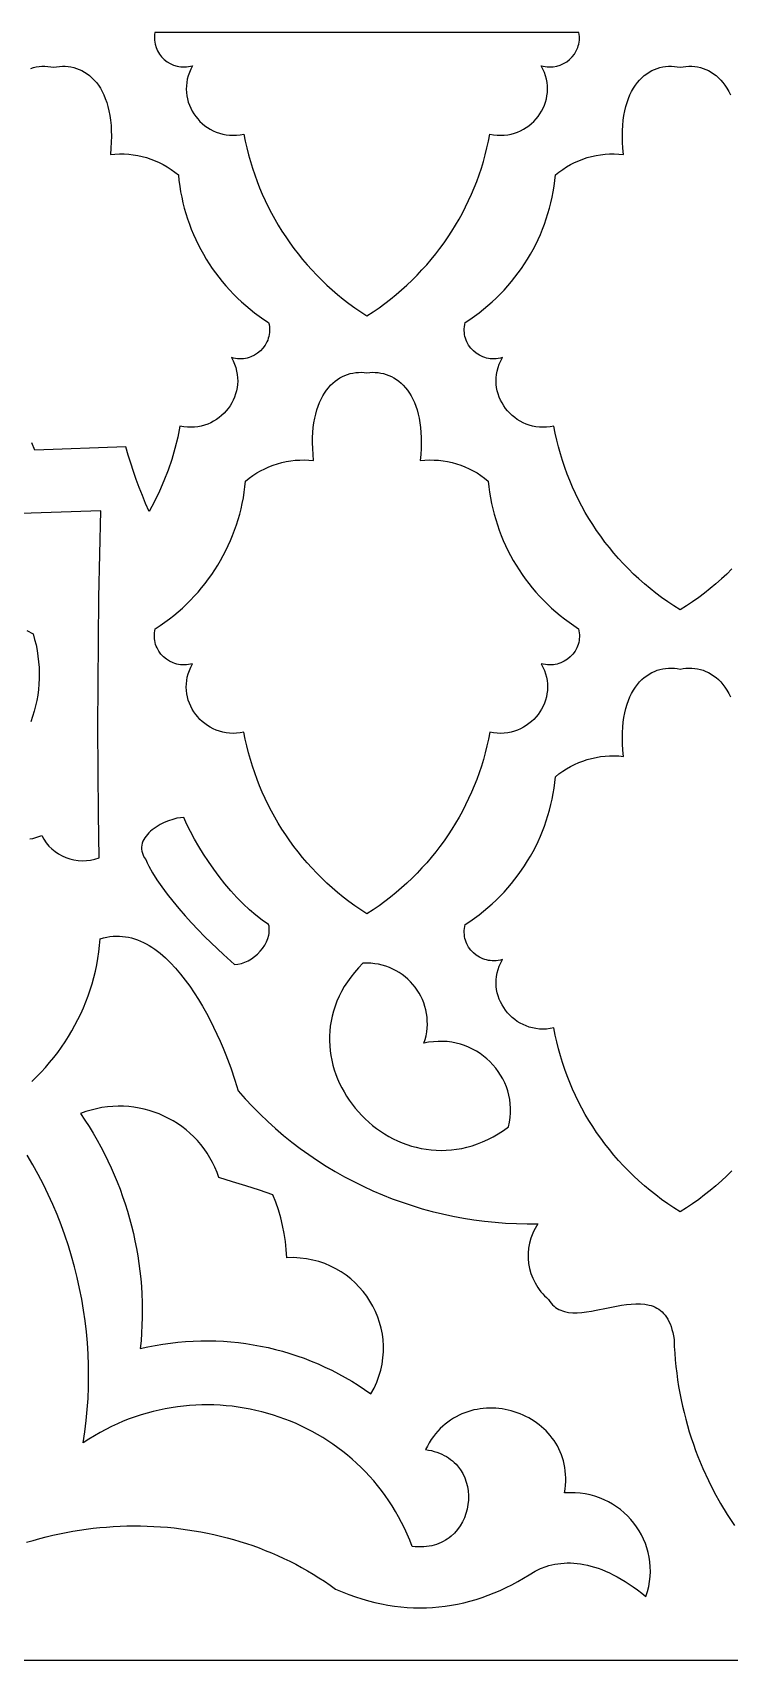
# Model space of a CAD drawing. Extents: x 50 to 3710, y -977 to -877.
# Drawn here: x 1891.9 to 1934.7, y -977.1 to -877.1 of the extents above; entities that cross this region are included whole.
import ezdxf

# ---------------------------------------------------------------- set-up
doc = ezdxf.new("R2010")
doc.units = 0
doc.layers.add('LAYER_1', color=18, linetype='CONTINUOUS')

msp = doc.modelspace()

# ---------------------------------------------------------------- linework, layer by layer
at = {"layer": 'LAYER_1'}
for points in [[(1912.454, -894.488), (1912.83, -894.241), (1913.198, -893.985), (1913.558, -893.722), (1913.91, -893.451), (1914.252, -893.172), (1914.587, -892.885), (1914.912, -892.591), (1915.229, -892.29), (1915.537, -891.982), (1915.836, -891.667), (1916.126, -891.345), (1916.407, -891.017), (1916.679, -890.682), (1916.941, -890.341), (1917.194, -889.994), (1917.438, -889.641), (1917.673, -889.283), (1917.898, -888.918), (1918.113, -888.548), (1918.318, -888.173), (1918.514, -887.793), (1918.7, -887.408), (1918.876, -887.019), (1919.042, -886.624), (1919.198, -886.225), (1919.344, -885.822), (1919.48, -885.415), (1919.605, -885.004), (1919.72, -884.589), (1919.824, -884.17), (1919.918, -883.748), (1920.002, -883.322), (1920.229, -883.364), (1920.454, -883.389), (1920.674, -883.396), (1920.89, -883.387), (1921.102, -883.362), (1921.308, -883.322), (1921.508, -883.268), (1921.702, -883.2), (1921.889, -883.119), (1922.069, -883.025), (1922.241, -882.92), (1922.404, -882.803), (1922.559, -882.675), (1922.704, -882.538), (1922.84, -882.392), (1922.965, -882.237), (1923.079, -882.074), (1923.182, -881.904), (1923.274, -881.727), (1923.353, -881.544), (1923.419, -881.356), (1923.471, -881.163), (1923.51, -880.966), (1923.535, -880.766), (1923.545, -880.563), (1923.539, -880.358), (1923.518, -880.151), (1923.48, -879.944), (1923.426, -879.736), (1923.354, -879.529), (1923.264, -879.323), (1923.156, -879.119), (1923.279, -879.152), (1923.402, -879.176), (1923.523, -879.191), (1923.643, -879.199), (1923.762, -879.198), (1923.879, -879.19), (1924.107, -879.151), (1924.326, -879.085), (1924.532, -878.992), (1924.724, -878.876), (1924.9, -878.738), (1925.057, -878.58), (1925.194, -878.404), (1925.309, -878.213), (1925.399, -878.007), (1925.434, -877.899), (1925.462, -877.789), (1925.483, -877.676), (1925.496, -877.561), (1925.502, -877.444), (1925.5, -877.325), (1925.489, -877.205), (1925.47, -877.083), (1899.438, -877.083), (1899.419, -877.205), (1899.408, -877.325), (1899.406, -877.444), (1899.411, -877.561), (1899.425, -877.676), (1899.446, -877.789), (1899.509, -878.007), (1899.599, -878.213), (1899.713, -878.404), (1899.85, -878.58), (1900.008, -878.738), (1900.184, -878.876), (1900.376, -878.992), (1900.582, -879.085), (1900.8, -879.151), (1900.913, -879.174), (1901.028, -879.19), (1901.146, -879.198), (1901.264, -879.199), (1901.385, -879.191), (1901.506, -879.176), (1901.628, -879.152), (1901.751, -879.119), (1901.643, -879.323), (1901.554, -879.529), (1901.482, -879.736), (1901.427, -879.944), (1901.39, -880.151), (1901.368, -880.358), (1901.363, -880.563), (1901.373, -880.766), (1901.397, -880.966), (1901.436, -881.163), (1901.489, -881.356), (1901.555, -881.544), (1901.634, -881.727), (1901.725, -881.904), (1901.828, -882.074), (1901.943, -882.237), (1902.068, -882.392), (1902.203, -882.538), (1902.349, -882.675), (1902.504, -882.803), (1902.667, -882.92), (1902.839, -883.025), (1903.019, -883.119), (1903.206, -883.2), (1903.4, -883.268), (1903.6, -883.322), (1903.806, -883.362), (1904.017, -883.387), (1904.233, -883.396), (1904.454, -883.389), (1904.678, -883.364), (1904.906, -883.322), (1904.989, -883.748), (1905.083, -884.17), (1905.188, -884.589), (1905.303, -885.004), (1905.428, -885.415), (1905.564, -885.822), (1905.709, -886.225), (1905.865, -886.624), (1906.031, -887.019), (1906.207, -887.408), (1906.393, -887.793), (1906.589, -888.173), (1906.795, -888.548), (1907.01, -888.918), (1907.235, -889.283), (1907.469, -889.641), (1907.713, -889.994), (1907.967, -890.341), (1908.229, -890.682), (1908.501, -891.017), (1908.782, -891.345), (1909.072, -891.667), (1909.371, -891.982), (1909.679, -892.29), (1909.996, -892.591), (1910.321, -892.885), (1910.655, -893.172), (1910.998, -893.451), (1911.349, -893.722), (1911.709, -893.985), (1912.077, -894.241)], [(1912.454, -931.222), (1912.077, -930.975), (1911.709, -930.72), (1911.349, -930.456), (1910.998, -930.185), (1910.655, -929.906), (1910.321, -929.62), (1909.995, -929.326), (1909.679, -929.025), (1909.371, -928.717), (1909.072, -928.402), (1908.782, -928.08), (1908.501, -927.751), (1908.229, -927.417), (1907.966, -927.076), (1907.713, -926.729), (1907.469, -926.376), (1907.235, -926.017), (1907.01, -925.653), (1906.795, -925.283), (1906.589, -924.908), (1906.393, -924.528), (1906.207, -924.143), (1906.031, -923.753), (1905.865, -923.359), (1905.709, -922.96), (1905.563, -922.557), (1905.428, -922.149), (1905.302, -921.738), (1905.188, -921.323), (1905.083, -920.904), (1904.989, -920.482), (1904.906, -920.057), (1904.678, -920.099), (1904.454, -920.123), (1904.233, -920.131), (1904.017, -920.121), (1903.806, -920.097), (1903.6, -920.057), (1903.399, -920.002), (1903.206, -919.934), (1903.019, -919.853), (1902.839, -919.759), (1902.667, -919.654), (1902.503, -919.537), (1902.349, -919.41), (1902.203, -919.273), (1902.068, -919.126), (1901.942, -918.971), (1901.828, -918.808), (1901.725, -918.638), (1901.634, -918.461), (1901.555, -918.279), (1901.489, -918.09), (1901.436, -917.898), (1901.397, -917.701), (1901.372, -917.5), (1901.363, -917.297), (1901.368, -917.092), (1901.39, -916.886), (1901.427, -916.678), (1901.482, -916.471), (1901.554, -916.264), (1901.643, -916.058), (1901.751, -915.854), (1901.625, -915.887), (1901.499, -915.911), (1901.374, -915.927), (1901.25, -915.933), (1901.128, -915.932), (1901.008, -915.922), (1900.89, -915.904), (1900.774, -915.879), (1900.661, -915.847), (1900.551, -915.807), (1900.341, -915.708), (1900.146, -915.584), (1899.969, -915.438), (1899.812, -915.27), (1899.677, -915.085), (1899.567, -914.883), (1899.522, -914.776), (1899.484, -914.666), (1899.453, -914.554), (1899.429, -914.438), (1899.414, -914.32), (1899.406, -914.2), (1899.407, -914.078), (1899.417, -913.955), (1899.435, -913.83), (1899.463, -913.704), (1899.757, -913.51), (1900.044, -913.309), (1900.324, -913.101), (1900.597, -912.886), (1900.863, -912.663), (1901.122, -912.433), (1901.374, -912.197), (1901.619, -911.954), (1901.856, -911.705), (1902.085, -911.45), (1902.307, -911.189), (1902.521, -910.922), (1902.727, -910.649), (1902.925, -910.371), (1903.116, -910.088), (1903.297, -909.799), (1903.471, -909.506), (1903.636, -909.207), (1903.793, -908.905), (1903.941, -908.597), (1904.08, -908.286), (1904.211, -907.971), (1904.332, -907.651), (1904.444, -907.328), (1904.548, -907.002), (1904.642, -906.672), (1904.726, -906.339), (1904.801, -906.003), (1904.867, -905.664), (1904.922, -905.323), (1904.968, -904.979), (1905.004, -904.633), (1905.224, -904.456), (1905.453, -904.291), (1905.688, -904.139), (1905.931, -904), (1906.18, -903.873), (1906.434, -903.76), (1906.694, -903.659), (1906.959, -903.572), (1907.227, -903.498), (1907.5, -903.438), (1907.775, -903.392), (1908.054, -903.36), (1908.334, -903.341), (1908.615, -903.338), (1908.898, -903.348), (1909.181, -903.373), (1909.147, -902.999), (1909.126, -902.639), (1909.118, -902.294), (1909.122, -901.963), (1909.137, -901.646), (1909.164, -901.343), (1909.202, -901.053), (1909.251, -900.778), (1909.309, -900.516), (1909.378, -900.268), (1909.455, -900.033), (1909.541, -899.811), (1909.636, -899.603), (1909.738, -899.407), (1909.849, -899.225), (1909.966, -899.055), (1910.089, -898.898), (1910.22, -898.753), (1910.355, -898.621), (1910.497, -898.501), (1910.643, -898.394), (1910.793, -898.298), (1910.948, -898.215), (1911.106, -898.143), (1911.268, -898.083), (1911.432, -898.034), (1911.599, -897.997), (1911.768, -897.971), (1911.938, -897.957), (1912.11, -897.953), (1912.282, -897.961), (1912.454, -897.979), (1912.626, -897.961), (1912.798, -897.953), (1912.969, -897.957), (1913.139, -897.971), (1913.308, -897.997), (1913.475, -898.034), (1913.639, -898.083), (1913.801, -898.143), (1913.959, -898.215), (1914.114, -898.298), (1914.265, -898.394), (1914.411, -898.501), (1914.552, -898.621), (1914.688, -898.753), (1914.818, -898.898), (1914.942, -899.055), (1915.059, -899.225), (1915.169, -899.407), (1915.272, -899.603), (1915.366, -899.811), (1915.452, -900.033), (1915.53, -900.268), (1915.598, -900.516), (1915.657, -900.778), (1915.705, -901.053), (1915.743, -901.343), (1915.77, -901.646), (1915.786, -901.963), (1915.79, -902.294), (1915.781, -902.639), (1915.76, -902.999), (1915.726, -903.373), (1916.009, -903.348), (1916.292, -903.338), (1916.574, -903.341), (1916.854, -903.36), (1917.132, -903.392), (1917.408, -903.438), (1917.68, -903.498), (1917.949, -903.572), (1918.213, -903.659), (1918.473, -903.76), (1918.728, -903.873), (1918.977, -904), (1919.219, -904.139), (1919.455, -904.291), (1919.683, -904.456), (1919.903, -904.633), (1919.939, -904.979), (1919.985, -905.323), (1920.041, -905.664), (1920.106, -906.003), (1920.181, -906.339), (1920.266, -906.672), (1920.36, -907.002), (1920.463, -907.328), (1920.575, -907.651), (1920.697, -907.971), (1920.827, -908.286), (1920.967, -908.597), (1921.115, -908.905), (1921.271, -909.207), (1921.436, -909.506), (1921.61, -909.799), (1921.792, -910.088), (1921.982, -910.371), (1922.18, -910.649), (1922.386, -910.922), (1922.601, -911.189), (1922.822, -911.45), (1923.052, -911.705), (1923.289, -911.954), (1923.533, -912.197), (1923.785, -912.433), (1924.044, -912.663), (1924.31, -912.886), (1924.584, -913.101), (1924.864, -913.309), (1925.151, -913.51), (1925.444, -913.704), (1925.472, -913.83), (1925.491, -913.955), (1925.5, -914.078), (1925.501, -914.2), (1925.494, -914.32), (1925.478, -914.438), (1925.455, -914.554), (1925.424, -914.666), (1925.386, -914.776), (1925.34, -914.883), (1925.23, -915.085), (1925.095, -915.27), (1924.938, -915.438), (1924.761, -915.584), (1924.566, -915.708), (1924.356, -915.807), (1924.246, -915.847), (1924.133, -915.879), (1924.018, -915.904), (1923.9, -915.922), (1923.779, -915.932), (1923.657, -915.933), (1923.534, -915.927), (1923.409, -915.911), (1923.283, -915.887), (1923.156, -915.854), (1923.264, -916.058), (1923.354, -916.264), (1923.426, -916.471), (1923.48, -916.678), (1923.518, -916.886), (1923.539, -917.092), (1923.545, -917.297), (1923.535, -917.5), (1923.51, -917.701), (1923.471, -917.898), (1923.419, -918.09), (1923.353, -918.279), (1923.274, -918.461), (1923.182, -918.638), (1923.079, -918.808), (1922.965, -918.971), (1922.84, -919.126), (1922.704, -919.273), (1922.559, -919.41), (1922.404, -919.537), (1922.241, -919.654), (1922.069, -919.759), (1921.889, -919.853), (1921.702, -919.934), (1921.508, -920.002), (1921.308, -920.057), (1921.102, -920.097), (1920.89, -920.121), (1920.674, -920.131), (1920.454, -920.123), (1920.229, -920.099), (1920.002, -920.057), (1919.918, -920.482), (1919.824, -920.904), (1919.72, -921.323), (1919.605, -921.738), (1919.48, -922.149), (1919.344, -922.557), (1919.198, -922.96), (1919.042, -923.359), (1918.876, -923.753), (1918.7, -924.143), (1918.514, -924.528), (1918.318, -924.908), (1918.113, -925.283), (1917.898, -925.653), (1917.673, -926.017), (1917.438, -926.376), (1917.194, -926.729), (1916.941, -927.076), (1916.678, -927.417), (1916.407, -927.751), (1916.126, -928.08), (1915.836, -928.402), (1915.537, -928.717), (1915.229, -929.025), (1914.912, -929.326), (1914.587, -929.62), (1914.252, -929.906), (1913.91, -930.185), (1913.558, -930.456), (1913.198, -930.72), (1912.83, -930.975)], [(1906.42, -931.876), (1906.028, -931.607), (1905.636, -931.303), (1905.245, -930.966), (1904.859, -930.601), (1904.478, -930.211), (1904.104, -929.8), (1903.74, -929.371), (1903.388, -928.927), (1903.049, -928.473), (1902.725, -928.012), (1902.419, -927.548), (1902.131, -927.083), (1901.865, -926.623), (1901.622, -926.169), (1901.404, -925.727), (1901.212, -925.299), (1901.007, -925.312), (1900.778, -925.351), (1900.531, -925.415), (1900.274, -925.502), (1900.013, -925.611), (1899.755, -925.74), (1899.507, -925.889), (1899.276, -926.056), (1899.169, -926.146), (1899.069, -926.24), (1898.977, -926.338), (1898.893, -926.44), (1898.818, -926.545), (1898.754, -926.653), (1898.702, -926.765), (1898.661, -926.88), (1898.633, -926.998), (1898.619, -927.118), (1898.619, -927.241), (1898.635, -927.367), (1898.667, -927.494), (1898.717, -927.624), (1898.784, -927.756), (1898.871, -927.89), (1898.959, -928.086), (1899.058, -928.286), (1899.288, -928.699), (1899.555, -929.126), (1899.855, -929.561), (1900.184, -930.004), (1900.536, -930.449), (1900.907, -930.894), (1901.292, -931.336), (1901.687, -931.77), (1902.087, -932.195), (1902.487, -932.606), (1902.883, -933), (1903.643, -933.724), (1904.33, -934.341), (1904.537, -934.319), (1904.746, -934.27), (1904.955, -934.196), (1905.16, -934.099), (1905.36, -933.981), (1905.551, -933.844), (1905.731, -933.69), (1905.897, -933.521), (1906.047, -933.34), (1906.178, -933.147), (1906.287, -932.946), (1906.372, -932.738), (1906.431, -932.525), (1906.449, -932.417), (1906.46, -932.309), (1906.463, -932.2), (1906.457, -932.092), (1906.443, -931.984)], [(1921.155, -944.298), (1921.215, -944.009), (1921.255, -943.723), (1921.275, -943.44), (1921.276, -943.161), (1921.258, -942.886), (1921.223, -942.615), (1921.17, -942.35), (1921.1, -942.09), (1921.014, -941.838), (1920.913, -941.592), (1920.796, -941.354), (1920.665, -941.124), (1920.521, -940.903), (1920.363, -940.692), (1920.193, -940.49), (1920.01, -940.299), (1919.817, -940.12), (1919.612, -939.952), (1919.398, -939.796), (1919.173, -939.654), (1918.94, -939.525), (1918.699, -939.41), (1918.449, -939.311), (1918.193, -939.226), (1917.929, -939.157), (1917.66, -939.105), (1917.385, -939.07), (1917.106, -939.052), (1916.822, -939.053), (1916.535, -939.073), (1916.245, -939.112), (1915.952, -939.172), (1916.027, -938.938), (1916.085, -938.705), (1916.127, -938.472), (1916.154, -938.241), (1916.166, -938.01), (1916.163, -937.782), (1916.146, -937.557), (1916.114, -937.334), (1916.07, -937.115), (1916.012, -936.901), (1915.941, -936.69), (1915.859, -936.485), (1915.764, -936.286), (1915.657, -936.093), (1915.54, -935.906), (1915.411, -935.727), (1915.272, -935.555), (1915.123, -935.391), (1914.965, -935.237), (1914.797, -935.091), (1914.621, -934.955), (1914.436, -934.83), (1914.242, -934.715), (1914.042, -934.611), (1913.834, -934.52), (1913.619, -934.44), (1913.397, -934.373), (1913.17, -934.32), (1912.936, -934.281), (1912.698, -934.256), (1912.454, -934.245), (1912.206, -934.25), (1911.938, -934.53), (1911.69, -934.814), (1911.463, -935.102), (1911.255, -935.394), (1911.066, -935.689), (1910.896, -935.986), (1910.744, -936.286), (1910.611, -936.588), (1910.495, -936.891), (1910.397, -937.196), (1910.316, -937.501), (1910.251, -937.806), (1910.203, -938.112), (1910.172, -938.417), (1910.155, -938.721), (1910.154, -939.025), (1910.168, -939.326), (1910.197, -939.625), (1910.24, -939.922), (1910.297, -940.216), (1910.367, -940.507), (1910.45, -940.795), (1910.547, -941.078), (1910.655, -941.357), (1910.776, -941.631), (1910.909, -941.899), (1911.053, -942.162), (1911.208, -942.42), (1911.374, -942.67), (1911.55, -942.914), (1911.736, -943.151), (1911.932, -943.38), (1912.137, -943.601), (1912.351, -943.813), (1912.574, -944.017), (1912.804, -944.212), (1913.043, -944.397), (1913.289, -944.571), (1913.542, -944.736), (1913.802, -944.89), (1914.069, -945.032), (1914.341, -945.163), (1914.619, -945.282), (1914.903, -945.388), (1915.192, -945.482), (1915.485, -945.562), (1915.783, -945.629), (1916.084, -945.682), (1916.389, -945.721), (1916.698, -945.744), (1917.009, -945.753), (1917.323, -945.745), (1917.638, -945.722), (1917.956, -945.683), (1918.275, -945.626), (1918.596, -945.553), (1918.917, -945.462), (1919.238, -945.353), (1919.56, -945.225), (1919.881, -945.079), (1920.201, -944.913), (1920.521, -944.728), (1920.839, -944.523)], [(1898.541, -957.923), (1899.002, -957.819), (1899.464, -957.728), (1899.927, -957.649), (1900.391, -957.584), (1900.855, -957.531), (1901.32, -957.491), (1901.785, -957.463), (1902.249, -957.448), (1902.714, -957.445), (1903.177, -957.455), (1903.64, -957.477), (1904.102, -957.511), (1904.562, -957.558), (1905.02, -957.617), (1905.477, -957.688), (1905.931, -957.771), (1906.383, -957.867), (1906.832, -957.974), (1907.278, -958.093), (1907.721, -958.225), (1908.161, -958.368), (1908.596, -958.523), (1909.028, -958.689), (1909.456, -958.868), (1909.879, -959.058), (1910.297, -959.26), (1910.711, -959.473), (1911.119, -959.698), (1911.521, -959.934), (1911.918, -960.182), (1912.309, -960.441), (1912.693, -960.711), (1912.89, -960.351), (1913.057, -959.986), (1913.195, -959.617), (1913.305, -959.247), (1913.387, -958.875), (1913.441, -958.502), (1913.469, -958.131), (1913.472, -957.762), (1913.449, -957.396), (1913.401, -957.035), (1913.33, -956.678), (1913.236, -956.328), (1913.12, -955.986), (1912.981, -955.652), (1912.822, -955.327), (1912.642, -955.014), (1912.442, -954.712), (1912.223, -954.423), (1911.986, -954.148), (1911.731, -953.889), (1911.459, -953.645), (1911.171, -953.419), (1910.867, -953.211), (1910.547, -953.023), (1910.214, -952.855), (1909.867, -952.708), (1909.506, -952.585), (1909.133, -952.485), (1908.749, -952.41), (1908.353, -952.361), (1907.948, -952.339), (1907.532, -952.345), (1907.503, -951.847), (1907.451, -951.352), (1907.377, -950.86), (1907.281, -950.371), (1907.163, -949.888), (1907.022, -949.41), (1906.86, -948.938), (1906.677, -948.473), (1905.853, -948.2), (1905.028, -947.934), (1904.2, -947.675), (1903.37, -947.424), (1903.255, -947.102), (1903.124, -946.79), (1902.979, -946.489), (1902.819, -946.198), (1902.646, -945.918), (1902.459, -945.65), (1902.259, -945.392), (1902.048, -945.147), (1901.825, -944.914), (1901.591, -944.692), (1901.347, -944.484), (1901.093, -944.288), (1900.83, -944.105), (1900.558, -943.936), (1900.279, -943.781), (1899.992, -943.639), (1899.698, -943.511), (1899.398, -943.398), (1899.093, -943.3), (1898.782, -943.217), (1898.468, -943.149), (1898.149, -943.096), (1897.827, -943.06), (1897.502, -943.039), (1897.175, -943.035), (1896.847, -943.048), (1896.518, -943.077), (1896.188, -943.124), (1895.859, -943.188), (1895.531, -943.269), (1895.204, -943.369), (1894.879, -943.487), (1895.146, -943.887), (1895.405, -944.292), (1895.653, -944.701), (1895.893, -945.116), (1896.122, -945.534), (1896.342, -945.957), (1896.553, -946.384), (1896.753, -946.815), (1896.944, -947.25), (1897.125, -947.689), (1897.296, -948.131), (1897.457, -948.576), (1897.609, -949.024), (1897.75, -949.476), (1897.881, -949.93), (1898.003, -950.387), (1898.114, -950.846), (1898.215, -951.308), (1898.306, -951.771), (1898.386, -952.237), (1898.457, -952.705), (1898.517, -953.174), (1898.567, -953.645), (1898.606, -954.117), (1898.635, -954.591), (1898.653, -955.065), (1898.661, -955.54), (1898.658, -956.016), (1898.645, -956.492), (1898.621, -956.969), (1898.587, -957.446)]]:
    msp.add_lwpolyline(points, close=True, dxfattribs=at)
for points in [[(1891.811, -879.283), (1891.981, -879.232), (1892.154, -879.193), (1892.329, -879.167), (1892.506, -879.152), (1892.684, -879.15), (1892.863, -879.159), (1893.042, -879.18), (1893.22, -879.212), (1893.399, -879.18), (1893.577, -879.159), (1893.756, -879.15), (1893.934, -879.152), (1894.111, -879.167), (1894.286, -879.193), (1894.459, -879.232), (1894.629, -879.283), (1894.797, -879.347), (1894.961, -879.423), (1895.121, -879.512), (1895.276, -879.614), (1895.427, -879.729), (1895.572, -879.857), (1895.711, -879.999), (1895.843, -880.154), (1895.969, -880.322), (1896.088, -880.504), (1896.198, -880.7), (1896.3, -880.91), (1896.394, -881.134), (1896.478, -881.373), (1896.552, -881.625), (1896.616, -881.893), (1896.67, -882.174), (1896.712, -882.471), (1896.743, -882.783), (1896.761, -883.109), (1896.767, -883.451), (1896.759, -883.808), (1896.738, -884.181), (1896.703, -884.569), (1896.986, -884.544), (1897.269, -884.534), (1897.55, -884.538), (1897.831, -884.556), (1898.109, -884.588), (1898.384, -884.634), (1898.657, -884.694), (1898.925, -884.768), (1899.19, -884.855), (1899.45, -884.956), (1899.705, -885.069), (1899.953, -885.196), (1900.196, -885.335), (1900.432, -885.488), (1900.66, -885.652), (1900.88, -885.829), (1900.916, -886.175), (1900.962, -886.519), (1901.018, -886.86), (1901.083, -887.199), (1901.158, -887.535), (1901.242, -887.868), (1901.336, -888.198), (1901.44, -888.524), (1901.552, -888.847), (1901.673, -889.167), (1901.804, -889.482), (1901.943, -889.794), (1902.091, -890.101), (1902.248, -890.404), (1902.413, -890.702), (1902.587, -890.995), (1902.769, -891.284), (1902.959, -891.567), (1903.157, -891.845), (1903.363, -892.118), (1903.577, -892.385), (1903.799, -892.646), (1904.028, -892.902), (1904.266, -893.151), (1904.51, -893.393), (1904.762, -893.629), (1905.021, -893.859), (1905.287, -894.082), (1905.56, -894.297), (1905.84, -894.505), (1906.127, -894.706), (1906.421, -894.9), (1906.449, -895.026), (1906.467, -895.151), (1906.477, -895.274), (1906.478, -895.396), (1906.471, -895.517), (1906.455, -895.634), (1906.432, -895.75), (1906.401, -895.863), (1906.362, -895.972), (1906.317, -896.079), (1906.207, -896.281), (1906.072, -896.466), (1905.915, -896.634), (1905.738, -896.78), (1905.543, -896.904), (1905.333, -897.003), (1905.223, -897.043), (1905.11, -897.075), (1904.994, -897.1), (1904.876, -897.118), (1904.756, -897.128), (1904.634, -897.13), (1904.51, -897.123), (1904.385, -897.108), (1904.259, -897.083), (1904.133, -897.05), (1904.241, -897.254), (1904.331, -897.46), (1904.402, -897.667), (1904.457, -897.874), (1904.495, -898.082), (1904.516, -898.288), (1904.521, -898.493), (1904.512, -898.696), (1904.487, -898.897), (1904.448, -899.094), (1904.395, -899.286), (1904.329, -899.475), (1904.25, -899.657), (1904.159, -899.834), (1904.056, -900.005), (1903.942, -900.167), (1903.816, -900.322), (1903.681, -900.469), (1903.535, -900.606), (1903.381, -900.733), (1903.217, -900.85), (1903.045, -900.956), (1902.866, -901.049), (1902.679, -901.13), (1902.485, -901.199), (1902.284, -901.253), (1902.078, -901.293), (1901.867, -901.318), (1901.651, -901.327), (1901.43, -901.319), (1901.206, -901.295), (1900.978, -901.253), (1900.837, -901.945), (1900.668, -902.628), (1900.47, -903.301), (1900.246, -903.964), (1899.994, -904.616), (1899.715, -905.255), (1899.41, -905.883), (1899.079, -906.496), (1898.87, -906.013), (1898.67, -905.525), (1898.478, -905.034), (1898.296, -904.54), (1898.124, -904.042), (1897.96, -903.541), (1897.806, -903.038), (1897.661, -902.531), (1892.068, -902.734), (1891.872, -902.285)], [(1934.859, -910.035), (1934.543, -910.346), (1934.217, -910.649), (1933.882, -910.945), (1933.538, -911.233), (1933.185, -911.513), (1932.823, -911.785), (1932.453, -912.048), (1932.074, -912.304), (1931.687, -912.551), (1931.299, -912.304), (1930.92, -912.048), (1930.55, -911.785), (1930.188, -911.513), (1929.836, -911.233), (1929.492, -910.945), (1929.157, -910.649), (1928.831, -910.346), (1928.514, -910.035), (1928.206, -909.718), (1927.908, -909.393), (1927.619, -909.061), (1927.339, -908.723), (1927.069, -908.378), (1926.809, -908.027), (1926.558, -907.669), (1926.317, -907.306), (1926.086, -906.937), (1925.864, -906.562), (1925.653, -906.182), (1925.452, -905.796), (1925.261, -905.405), (1925.08, -905.01), (1924.91, -904.609), (1924.75, -904.204), (1924.6, -903.794), (1924.461, -903.38), (1924.333, -902.962), (1924.216, -902.541), (1924.109, -902.115), (1924.013, -901.686), (1923.928, -901.253), (1923.701, -901.295), (1923.476, -901.319), (1923.256, -901.327), (1923.04, -901.318), (1922.828, -901.293), (1922.622, -901.253), (1922.422, -901.199), (1922.228, -901.13), (1922.041, -901.049), (1921.861, -900.956), (1921.689, -900.85), (1921.526, -900.733), (1921.371, -900.606), (1921.226, -900.469), (1921.09, -900.322), (1920.965, -900.167), (1920.851, -900.005), (1920.748, -899.834), (1920.656, -899.657), (1920.577, -899.475), (1920.511, -899.286), (1920.459, -899.094), (1920.42, -898.897), (1920.395, -898.696), (1920.385, -898.493), (1920.391, -898.288), (1920.412, -898.082), (1920.45, -897.874), (1920.504, -897.667), (1920.576, -897.46), (1920.666, -897.254), (1920.774, -897.05), (1920.647, -897.083), (1920.521, -897.108), (1920.396, -897.123), (1920.273, -897.13), (1920.151, -897.128), (1920.03, -897.118), (1919.912, -897.1), (1919.797, -897.075), (1919.684, -897.043), (1919.574, -897.003), (1919.364, -896.904), (1919.169, -896.78), (1918.992, -896.634), (1918.835, -896.466), (1918.7, -896.281), (1918.59, -896.079), (1918.544, -895.972), (1918.506, -895.863), (1918.475, -895.75), (1918.452, -895.634), (1918.436, -895.517), (1918.429, -895.396), (1918.43, -895.274), (1918.439, -895.151), (1918.458, -895.026), (1918.486, -894.9), (1918.779, -894.706), (1919.066, -894.505), (1919.346, -894.297), (1919.62, -894.082), (1919.886, -893.859), (1920.145, -893.629), (1920.397, -893.393), (1920.641, -893.151), (1920.878, -892.902), (1921.108, -892.646), (1921.329, -892.385), (1921.544, -892.118), (1921.75, -891.845), (1921.948, -891.567), (1922.138, -891.284), (1922.32, -890.995), (1922.494, -890.702), (1922.659, -890.404), (1922.815, -890.101), (1922.963, -889.794), (1923.103, -889.482), (1923.233, -889.167), (1923.355, -888.847), (1923.467, -888.524), (1923.57, -888.198), (1923.664, -887.868), (1923.749, -887.535), (1923.824, -887.199), (1923.889, -886.86), (1923.945, -886.519), (1923.991, -886.175), (1924.027, -885.829), (1924.247, -885.652), (1924.475, -885.488), (1924.711, -885.335), (1924.953, -885.196), (1925.202, -885.069), (1925.457, -884.956), (1925.717, -884.855), (1925.981, -884.768), (1926.25, -884.694), (1926.522, -884.634), (1926.798, -884.588), (1927.076, -884.556), (1927.356, -884.538), (1927.638, -884.534), (1927.921, -884.544), (1928.204, -884.569), (1928.168, -884.181), (1928.147, -883.808), (1928.14, -883.451), (1928.146, -883.109), (1928.164, -882.783), (1928.195, -882.471), (1928.237, -882.174), (1928.29, -881.893), (1928.354, -881.625), (1928.429, -881.373), (1928.513, -881.134), (1928.606, -880.91), (1928.708, -880.7), (1928.819, -880.504), (1928.937, -880.322), (1929.063, -880.154), (1929.196, -879.999), (1929.335, -879.857), (1929.48, -879.729), (1929.63, -879.614), (1929.786, -879.512), (1929.946, -879.423), (1930.11, -879.347), (1930.277, -879.283), (1930.448, -879.232), (1930.621, -879.193), (1930.796, -879.167), (1930.973, -879.152), (1931.151, -879.15), (1931.329, -879.159), (1931.508, -879.18), (1931.687, -879.212), (1931.865, -879.18), (1932.044, -879.159), (1932.222, -879.15), (1932.4, -879.152), (1932.577, -879.167), (1932.752, -879.193), (1932.925, -879.232), (1933.096, -879.283), (1933.263, -879.347), (1933.427, -879.423), (1933.587, -879.512), (1933.743, -879.614), (1933.893, -879.729), (1934.038, -879.857), (1934.177, -879.999), (1934.31, -880.154), (1934.436, -880.322), (1934.554, -880.504), (1934.665, -880.7), (1934.767, -880.91)], [(1934.859, -910.035), (1934.543, -910.346), (1934.217, -910.649), (1933.882, -910.945), (1933.538, -911.233), (1933.185, -911.513), (1932.823, -911.785), (1932.453, -912.048), (1932.074, -912.304), (1931.687, -912.551), (1931.299, -912.304), (1930.92, -912.048), (1930.55, -911.785), (1930.188, -911.513), (1929.836, -911.233), (1929.492, -910.945), (1929.157, -910.649), (1928.831, -910.346), (1928.514, -910.035), (1928.206, -909.718), (1927.908, -909.393), (1927.619, -909.061), (1927.339, -908.723), (1927.069, -908.378), (1926.809, -908.027), (1926.558, -907.669), (1926.317, -907.306), (1926.086, -906.937), (1925.864, -906.562), (1925.653, -906.182), (1925.452, -905.796), (1925.261, -905.405), (1925.08, -905.01), (1924.91, -904.609), (1924.75, -904.204), (1924.6, -903.794), (1924.461, -903.38), (1924.333, -902.962), (1924.216, -902.541), (1924.109, -902.115), (1924.013, -901.686), (1923.928, -901.253), (1923.701, -901.295), (1923.476, -901.319), (1923.256, -901.327), (1923.04, -901.318), (1922.828, -901.293), (1922.622, -901.253), (1922.422, -901.199), (1922.228, -901.13), (1922.041, -901.049), (1921.861, -900.956), (1921.689, -900.85), (1921.526, -900.733), (1921.371, -900.606), (1921.226, -900.469), (1921.09, -900.322), (1920.965, -900.167), (1920.851, -900.005), (1920.748, -899.834), (1920.656, -899.657), (1920.577, -899.475), (1920.511, -899.286), (1920.459, -899.094), (1920.42, -898.897), (1920.395, -898.696), (1920.385, -898.493), (1920.391, -898.288), (1920.412, -898.082), (1920.45, -897.874), (1920.504, -897.667), (1920.576, -897.46), (1920.666, -897.254), (1920.774, -897.05), (1920.647, -897.083), (1920.521, -897.108), (1920.396, -897.123), (1920.273, -897.13), (1920.151, -897.128), (1920.03, -897.118), (1919.912, -897.1), (1919.797, -897.075), (1919.684, -897.043), (1919.574, -897.003), (1919.364, -896.904), (1919.169, -896.78), (1918.992, -896.634), (1918.835, -896.466), (1918.7, -896.281), (1918.59, -896.079), (1918.544, -895.972), (1918.506, -895.863), (1918.475, -895.75), (1918.452, -895.634), (1918.436, -895.517), (1918.429, -895.396), (1918.43, -895.274), (1918.439, -895.151), (1918.458, -895.026), (1918.486, -894.9), (1918.779, -894.706), (1919.066, -894.505), (1919.346, -894.297), (1919.62, -894.082), (1919.886, -893.859), (1920.145, -893.629), (1920.397, -893.393), (1920.641, -893.151), (1920.878, -892.902), (1921.108, -892.646), (1921.329, -892.385), (1921.544, -892.118), (1921.75, -891.845), (1921.948, -891.567), (1922.138, -891.284), (1922.32, -890.995), (1922.494, -890.702), (1922.659, -890.404), (1922.815, -890.101), (1922.963, -889.794), (1923.103, -889.482), (1923.233, -889.167), (1923.355, -888.847), (1923.467, -888.524), (1923.57, -888.198), (1923.664, -887.868), (1923.749, -887.535), (1923.824, -887.199), (1923.889, -886.86), (1923.945, -886.519), (1923.991, -886.175), (1924.027, -885.829), (1924.247, -885.652), (1924.475, -885.488), (1924.711, -885.335), (1924.953, -885.196), (1925.202, -885.069), (1925.457, -884.956), (1925.717, -884.855), (1925.981, -884.768), (1926.25, -884.694), (1926.522, -884.634), (1926.798, -884.588), (1927.076, -884.556), (1927.356, -884.538), (1927.638, -884.534), (1927.921, -884.544), (1928.204, -884.569), (1928.168, -884.181), (1928.147, -883.808), (1928.14, -883.451), (1928.146, -883.109), (1928.164, -882.783), (1928.195, -882.471), (1928.237, -882.174), (1928.29, -881.893), (1928.354, -881.625), (1928.429, -881.373), (1928.513, -881.134), (1928.606, -880.91), (1928.708, -880.7), (1928.819, -880.504), (1928.937, -880.322), (1929.063, -880.154), (1929.196, -879.999), (1929.335, -879.857), (1929.48, -879.729), (1929.63, -879.614), (1929.786, -879.512), (1929.946, -879.423), (1930.11, -879.347), (1930.277, -879.283), (1930.448, -879.232), (1930.621, -879.193), (1930.796, -879.167), (1930.973, -879.152), (1931.151, -879.15), (1931.329, -879.159), (1931.508, -879.18), (1931.687, -879.212), (1931.865, -879.18), (1932.044, -879.159), (1932.222, -879.15), (1932.4, -879.152), (1932.577, -879.167), (1932.752, -879.193), (1932.925, -879.232), (1933.096, -879.283), (1933.263, -879.347), (1933.427, -879.423), (1933.587, -879.512), (1933.743, -879.614), (1933.893, -879.729), (1934.038, -879.857), (1934.177, -879.999), (1934.31, -880.154), (1934.436, -880.322), (1934.554, -880.504), (1934.665, -880.7), (1934.767, -880.91)], [(1891.75, -926.615), (1891.936, -926.582), (1892.121, -926.536), (1892.306, -926.477), (1892.49, -926.405), (1892.619, -926.638), (1892.768, -926.854), (1892.934, -927.053), (1893.117, -927.233), (1893.314, -927.395), (1893.524, -927.538), (1893.746, -927.66), (1893.978, -927.762), (1894.219, -927.844), (1894.466, -927.903), (1894.719, -927.94), (1894.975, -927.954), (1895.233, -927.945), (1895.493, -927.912), (1895.751, -927.854), (1896.006, -927.77), (1895.971, -925.106), (1895.95, -922.442), (1895.943, -919.778), (1895.949, -917.114), (1895.97, -914.45), (1896.004, -911.786), (1896.051, -909.122), (1896.113, -906.458), (1886.949, -906.773)], [(1891.575, -913.816), (1891.957, -914.017), (1892.055, -914.358), (1892.138, -914.701), (1892.206, -915.044), (1892.26, -915.388), (1892.299, -915.733), (1892.324, -916.077), (1892.335, -916.42), (1892.332, -916.763), (1892.315, -917.104), (1892.285, -917.443), (1892.241, -917.78), (1892.183, -918.115), (1892.113, -918.447), (1892.029, -918.775), (1891.932, -919.1), (1891.822, -919.42)], [(1934.859, -947.012), (1934.543, -947.322), (1934.217, -947.625), (1933.882, -947.921), (1933.538, -948.209), (1933.185, -948.489), (1932.823, -948.761), (1932.453, -949.025), (1932.074, -949.28), (1931.687, -949.527), (1931.299, -949.28), (1930.92, -949.025), (1930.55, -948.761), (1930.188, -948.489), (1929.836, -948.209), (1929.492, -947.921), (1929.157, -947.625), (1928.831, -947.322), (1928.514, -947.012), (1928.206, -946.694), (1927.908, -946.369), (1927.619, -946.037), (1927.339, -945.699), (1927.069, -945.354), (1926.809, -945.003), (1926.558, -944.646), (1926.317, -944.282), (1926.086, -943.913), (1925.864, -943.538), (1925.653, -943.158), (1925.452, -942.772), (1925.261, -942.382), (1925.08, -941.986), (1924.91, -941.585), (1924.75, -941.18), (1924.6, -940.771), (1924.461, -940.357), (1924.333, -939.939), (1924.216, -939.517), (1924.109, -939.091), (1924.013, -938.662), (1923.928, -938.229), (1923.701, -938.271), (1923.476, -938.296), (1923.256, -938.303), (1923.04, -938.294), (1922.828, -938.269), (1922.622, -938.229), (1922.422, -938.175), (1922.228, -938.107), (1922.041, -938.026), (1921.861, -937.932), (1921.689, -937.826), (1921.526, -937.71), (1921.371, -937.582), (1921.226, -937.445), (1921.09, -937.299), (1920.965, -937.144), (1920.851, -936.981), (1920.748, -936.811), (1920.656, -936.634), (1920.577, -936.451), (1920.511, -936.263), (1920.459, -936.07), (1920.42, -935.873), (1920.395, -935.673), (1920.385, -935.47), (1920.391, -935.265), (1920.412, -935.058), (1920.45, -934.851), (1920.504, -934.643), (1920.576, -934.436), (1920.666, -934.23), (1920.774, -934.026), (1920.647, -934.06), (1920.521, -934.084), (1920.396, -934.099), (1920.273, -934.106), (1920.151, -934.104), (1920.03, -934.094), (1919.912, -934.077), (1919.797, -934.052), (1919.684, -934.019), (1919.574, -933.98), (1919.364, -933.881), (1919.169, -933.757), (1918.992, -933.61), (1918.835, -933.443), (1918.7, -933.257), (1918.59, -933.055), (1918.544, -932.949), (1918.506, -932.839), (1918.475, -932.726), (1918.452, -932.611), (1918.436, -932.493), (1918.429, -932.373), (1918.43, -932.251), (1918.439, -932.127), (1918.458, -932.002), (1918.486, -931.876), (1918.779, -931.683), (1919.066, -931.482), (1919.346, -931.273), (1919.62, -931.058), (1919.886, -930.835), (1920.145, -930.606), (1920.397, -930.37), (1920.641, -930.127), (1920.878, -929.878), (1921.108, -929.623), (1921.329, -929.361), (1921.544, -929.094), (1921.75, -928.822), (1921.948, -928.543), (1922.138, -928.26), (1922.32, -927.972), (1922.494, -927.678), (1922.659, -927.38), (1922.815, -927.077), (1922.963, -926.77), (1923.103, -926.458), (1923.233, -926.143), (1923.355, -925.824), (1923.467, -925.501), (1923.57, -925.174), (1923.664, -924.844), (1923.749, -924.511), (1923.824, -924.175), (1923.889, -923.837), (1923.945, -923.495), (1923.991, -923.151), (1924.027, -922.805), (1924.247, -922.628), (1924.475, -922.464), (1924.711, -922.312), (1924.953, -922.172), (1925.202, -922.046), (1925.457, -921.932), (1925.717, -921.832), (1925.981, -921.744), (1926.25, -921.671), (1926.522, -921.611), (1926.798, -921.564), (1927.076, -921.532), (1927.356, -921.514), (1927.638, -921.51), (1927.921, -921.52), (1928.204, -921.546), (1928.168, -921.157), (1928.147, -920.785), (1928.14, -920.428), (1928.146, -920.086), (1928.164, -919.759), (1928.195, -919.447), (1928.237, -919.151), (1928.29, -918.869), (1928.354, -918.602), (1928.429, -918.349), (1928.513, -918.111), (1928.606, -917.887), (1928.708, -917.677), (1928.819, -917.481), (1928.937, -917.298), (1929.063, -917.13), (1929.196, -916.975), (1929.335, -916.834), (1929.48, -916.705), (1929.63, -916.59), (1929.786, -916.488), (1929.946, -916.399), (1930.11, -916.323), (1930.277, -916.259), (1930.448, -916.208), (1930.621, -916.17), (1930.796, -916.143), (1930.973, -916.128), (1931.151, -916.126), (1931.329, -916.135), (1931.508, -916.156), (1931.687, -916.189), (1931.865, -916.156), (1932.044, -916.135), (1932.222, -916.126), (1932.4, -916.128), (1932.577, -916.143), (1932.752, -916.17), (1932.925, -916.208), (1933.096, -916.259), (1933.263, -916.323), (1933.427, -916.399), (1933.587, -916.488), (1933.743, -916.59), (1933.893, -916.705), (1934.038, -916.834), (1934.177, -916.975), (1934.31, -917.13), (1934.436, -917.298), (1934.554, -917.481), (1934.665, -917.677), (1934.767, -917.887)], [(1891.879, -941.508), (1892.167, -941.231), (1892.446, -940.946), (1892.715, -940.653), (1892.976, -940.353), (1893.227, -940.046), (1893.469, -939.732), (1893.701, -939.411), (1893.923, -939.084), (1894.135, -938.751), (1894.338, -938.412), (1894.53, -938.067), (1894.712, -937.716), (1894.884, -937.36), (1895.045, -936.999), (1895.195, -936.633), (1895.335, -936.263), (1895.463, -935.888), (1895.581, -935.509), (1895.687, -935.125), (1895.782, -934.738), (1895.865, -934.348), (1895.936, -933.954), (1895.996, -933.557), (1896.044, -933.157), (1896.08, -932.755), (1896.28, -932.697), (1896.479, -932.651), (1896.676, -932.617), (1896.871, -932.596), (1897.065, -932.586), (1897.257, -932.588), (1897.448, -932.601), (1897.637, -932.624), (1897.824, -932.659), (1898.009, -932.703), (1898.193, -932.757), (1898.375, -932.821), (1898.554, -932.895), (1898.732, -932.977), (1898.908, -933.068), (1899.082, -933.168), (1899.255, -933.276), (1899.425, -933.392), (1899.759, -933.645), (1900.084, -933.927), (1900.401, -934.234), (1900.71, -934.564), (1901.009, -934.916), (1901.298, -935.285), (1901.578, -935.671), (1901.849, -936.07), (1902.109, -936.481), (1902.358, -936.9), (1902.598, -937.326), (1902.826, -937.757), (1903.043, -938.189), (1903.249, -938.62), (1903.444, -939.049), (1903.626, -939.472), (1903.797, -939.888), (1904.101, -940.687), (1904.355, -941.427), (1904.555, -942.088), (1904.989, -942.58), (1905.435, -943.058), (1905.894, -943.522), (1906.364, -943.972), (1906.847, -944.408), (1907.34, -944.83), (1907.844, -945.237), (1908.358, -945.629), (1908.883, -946.007), (1909.417, -946.37), (1909.961, -946.718), (1910.514, -947.05), (1911.076, -947.367), (1911.646, -947.669), (1912.225, -947.955), (1912.811, -948.225), (1913.404, -948.479), (1914.004, -948.716), (1914.611, -948.938), (1915.225, -949.143), (1915.844, -949.331), (1916.469, -949.502), (1917.099, -949.657), (1917.734, -949.794), (1918.374, -949.914), (1919.018, -950.017), (1919.666, -950.102), (1920.318, -950.169), (1920.972, -950.219), (1921.63, -950.25), (1922.29, -950.263), (1922.952, -950.258), (1922.862, -950.397), (1922.78, -950.54), (1922.704, -950.685), (1922.636, -950.832), (1922.522, -951.133), (1922.437, -951.44), (1922.38, -951.752), (1922.353, -952.067), (1922.353, -952.382), (1922.382, -952.695), (1922.439, -953.005), (1922.524, -953.309), (1922.637, -953.606), (1922.777, -953.893), (1922.944, -954.169), (1923.038, -954.302), (1923.139, -954.431), (1923.246, -954.557), (1923.361, -954.678), (1923.481, -954.795), (1923.609, -954.907), (1923.684, -955.025), (1923.765, -955.132), (1923.85, -955.228), (1923.942, -955.315), (1924.038, -955.392), (1924.138, -955.46), (1924.244, -955.519), (1924.353, -955.57), (1924.467, -955.613), (1924.585, -955.649), (1924.832, -955.698), (1925.092, -955.723), (1925.364, -955.725), (1925.646, -955.708), (1925.937, -955.675), (1926.235, -955.629), (1926.539, -955.574), (1927.156, -955.448), (1927.776, -955.322), (1928.083, -955.267), (1928.386, -955.221), (1928.684, -955.188), (1928.974, -955.172), (1929.255, -955.174), (1929.526, -955.198), (1929.784, -955.248), (1929.909, -955.284), (1930.03, -955.327), (1930.147, -955.378), (1930.26, -955.437), (1930.368, -955.505), (1930.473, -955.583), (1930.572, -955.669), (1930.667, -955.766), (1930.757, -955.873), (1930.842, -955.991), (1930.922, -956.12), (1930.995, -956.26), (1931.063, -956.413), (1931.125, -956.578), (1931.181, -956.755), (1931.23, -956.946), (1931.273, -957.15), (1931.309, -957.368), (1931.326, -957.787), (1931.351, -958.204), (1931.384, -958.619), (1931.424, -959.031), (1931.473, -959.442), (1931.529, -959.851), (1931.593, -960.257), (1931.664, -960.661), (1931.743, -961.063), (1931.829, -961.462), (1931.923, -961.858), (1932.024, -962.252), (1932.132, -962.643), (1932.248, -963.031), (1932.37, -963.416), (1932.5, -963.798), (1932.637, -964.177), (1932.78, -964.553), (1933.087, -965.295), (1933.422, -966.024), (1933.782, -966.738), (1934.168, -967.438), (1934.579, -968.122), (1935.014, -968.79)], [(1891.564, -969.826), (1891.963, -969.705), (1892.365, -969.592), (1892.769, -969.487), (1893.175, -969.389), (1893.582, -969.299), (1893.991, -969.217), (1894.401, -969.142), (1894.812, -969.075), (1895.225, -969.016), (1895.638, -968.965), (1896.052, -968.921), (1896.467, -968.885), (1896.882, -968.856), (1897.298, -968.835), (1897.714, -968.822), (1898.129, -968.817), (1898.545, -968.819), (1898.96, -968.829), (1899.375, -968.846), (1899.789, -968.871), (1900.203, -968.904), (1900.616, -968.945), (1901.027, -968.993), (1901.438, -969.049), (1901.847, -969.113), (1902.254, -969.184), (1902.66, -969.263), (1903.064, -969.35), (1903.467, -969.444), (1903.867, -969.546), (1904.264, -969.656), (1904.66, -969.773), (1905.053, -969.898), (1905.443, -970.031), (1905.83, -970.171), (1906.214, -970.319), (1906.595, -970.475), (1906.973, -970.639), (1907.347, -970.81), (1907.718, -970.988), (1908.085, -971.175), (1908.447, -971.369), (1908.806, -971.571), (1909.161, -971.78), (1909.511, -971.997), (1909.857, -972.222), (1910.198, -972.455), (1910.534, -972.695), (1910.938, -972.869), (1911.342, -973.028), (1911.745, -973.173), (1912.147, -973.304), (1912.548, -973.421), (1912.948, -973.523), (1913.347, -973.611), (1913.745, -973.686), (1914.142, -973.747), (1914.537, -973.794), (1914.931, -973.827), (1915.323, -973.847), (1915.714, -973.854), (1916.103, -973.847), (1916.491, -973.827), (1916.877, -973.795), (1917.262, -973.749), (1917.644, -973.691), (1918.025, -973.62), (1918.403, -973.536), (1918.78, -973.44), (1919.155, -973.332), (1919.528, -973.211), (1919.898, -973.078), (1920.266, -972.933), (1920.632, -972.777), (1920.996, -972.608), (1921.357, -972.428), (1921.715, -972.236), (1922.071, -972.033), (1922.425, -971.818), (1922.775, -971.593), (1923.109, -971.44), (1923.454, -971.313), (1923.631, -971.259), (1923.811, -971.213), (1923.994, -971.174), (1924.18, -971.142), (1924.369, -971.118), (1924.561, -971.102), (1924.756, -971.094), (1924.955, -971.095), (1925.156, -971.104), (1925.36, -971.121), (1925.568, -971.147), (1925.779, -971.183), (1925.993, -971.228), (1926.21, -971.282), (1926.43, -971.346), (1926.653, -971.42), (1926.88, -971.503), (1927.11, -971.598), (1927.343, -971.702), (1927.579, -971.818), (1927.818, -971.944), (1928.061, -972.081), (1928.307, -972.23), (1928.556, -972.39), (1928.809, -972.562), (1929.065, -972.746), (1929.324, -972.941), (1929.586, -973.15), (1929.683, -972.842), (1929.759, -972.536), (1929.813, -972.23), (1929.846, -971.925), (1929.86, -971.623), (1929.853, -971.323), (1929.828, -971.028), (1929.785, -970.736), (1929.723, -970.45), (1929.644, -970.169), (1929.548, -969.894), (1929.436, -969.626), (1929.308, -969.366), (1929.165, -969.115), (1929.007, -968.872), (1928.835, -968.639), (1928.65, -968.417), (1928.451, -968.206), (1928.239, -968.006), (1928.016, -967.819), (1927.781, -967.645), (1927.535, -967.485), (1927.279, -967.339), (1927.013, -967.209), (1926.737, -967.094), (1926.453, -966.996), (1926.16, -966.915), (1925.86, -966.852), (1925.552, -966.808), (1925.238, -966.783), (1924.918, -966.778), (1924.592, -966.793), (1924.627, -966.557), (1924.65, -966.324), (1924.663, -966.097), (1924.665, -965.873), (1924.656, -965.655), (1924.636, -965.441), (1924.607, -965.231), (1924.568, -965.027), (1924.52, -964.827), (1924.463, -964.632), (1924.397, -964.443), (1924.322, -964.259), (1924.239, -964.08), (1924.149, -963.906), (1924.05, -963.738), (1923.945, -963.575), (1923.832, -963.418), (1923.713, -963.267), (1923.587, -963.122), (1923.455, -962.982), (1923.317, -962.849), (1923.174, -962.722), (1923.025, -962.601), (1922.872, -962.486), (1922.714, -962.378), (1922.551, -962.276), (1922.385, -962.181), (1922.214, -962.092), (1922.041, -962.01), (1921.864, -961.936), (1921.684, -961.868), (1921.501, -961.807), (1921.316, -961.753), (1921.13, -961.706), (1920.941, -961.667), (1920.751, -961.635), (1920.56, -961.611), (1920.368, -961.594), (1920.176, -961.585), (1919.983, -961.584), (1919.791, -961.59), (1919.599, -961.605), (1919.407, -961.628), (1919.217, -961.658), (1919.027, -961.697), (1918.839, -961.745), (1918.653, -961.801), (1918.47, -961.865), (1918.288, -961.938), (1918.11, -962.019), (1917.934, -962.11), (1917.762, -962.209), (1917.593, -962.317), (1917.428, -962.435), (1917.267, -962.561), (1917.111, -962.697), (1916.96, -962.842), (1916.814, -962.997), (1916.673, -963.161), (1916.537, -963.334), (1916.408, -963.518), (1916.285, -963.711), (1916.169, -963.914), (1916.059, -964.127), (1916.244, -964.157), (1916.422, -964.194), (1916.593, -964.239), (1916.757, -964.29), (1916.914, -964.349), (1917.064, -964.414), (1917.207, -964.485), (1917.343, -964.562), (1917.473, -964.645), (1917.596, -964.734), (1917.712, -964.828), (1917.821, -964.926), (1917.924, -965.029), (1918.02, -965.137), (1918.192, -965.364), (1918.339, -965.606), (1918.459, -965.859), (1918.554, -966.122), (1918.625, -966.393), (1918.67, -966.67), (1918.691, -966.95), (1918.688, -967.231), (1918.66, -967.511), (1918.61, -967.788), (1918.536, -968.059), (1918.439, -968.323), (1918.319, -968.577), (1918.177, -968.819), (1918.013, -969.047), (1917.827, -969.259), (1917.62, -969.452), (1917.508, -969.541), (1917.391, -969.625), (1917.269, -969.703), (1917.142, -969.775), (1917.01, -969.841), (1916.873, -969.9), (1916.73, -969.952), (1916.583, -969.998), (1916.43, -970.036), (1916.273, -970.066), (1916.11, -970.089), (1915.943, -970.103), (1915.771, -970.109), (1915.594, -970.106), (1915.413, -970.095), (1915.227, -970.074), (1915.081, -969.697), (1914.926, -969.327), (1914.76, -968.965), (1914.586, -968.611), (1914.402, -968.264), (1914.208, -967.924), (1914.006, -967.592), (1913.795, -967.269), (1913.576, -966.953), (1913.349, -966.644), (1913.113, -966.344), (1912.87, -966.052), (1912.619, -965.768), (1912.361, -965.493), (1912.096, -965.225), (1911.824, -964.966), (1911.545, -964.715), (1911.26, -964.473), (1910.969, -964.239), (1910.671, -964.014), (1910.368, -963.798), (1910.06, -963.59), (1909.746, -963.392), (1909.426, -963.202), (1909.103, -963.021), (1908.774, -962.849), (1908.441, -962.687), (1908.104, -962.533), (1907.762, -962.389), (1907.417, -962.254), (1907.069, -962.128), (1906.717, -962.012), (1906.362, -961.906), (1906.004, -961.809), (1905.644, -961.722), (1905.281, -961.644), (1904.916, -961.577), (1904.549, -961.519), (1904.18, -961.471), (1903.809, -961.433), (1903.438, -961.405), (1903.065, -961.388), (1902.691, -961.381), (1902.317, -961.384), (1901.942, -961.397), (1901.567, -961.421), (1901.192, -961.455), (1900.818, -961.5), (1900.444, -961.556), (1900.07, -961.622), (1899.698, -961.699), (1899.326, -961.788), (1898.956, -961.886), (1898.588, -961.996), (1898.221, -962.118), (1897.856, -962.25), (1897.494, -962.393), (1897.134, -962.548), (1896.777, -962.714), (1896.423, -962.892), (1896.072, -963.081), (1895.724, -963.281), (1895.38, -963.493), (1895.039, -963.717), (1895.14, -963.035), (1895.222, -962.351), (1895.286, -961.668), (1895.332, -960.984), (1895.36, -960.301), (1895.371, -959.619), (1895.363, -958.937), (1895.337, -958.258), (1895.294, -957.58), (1895.234, -956.903), (1895.155, -956.23), (1895.06, -955.559), (1894.947, -954.891), (1894.817, -954.226), (1894.67, -953.565), (1894.505, -952.909), (1894.324, -952.256), (1894.126, -951.608), (1893.911, -950.965), (1893.68, -950.328), (1893.431, -949.696), (1893.167, -949.07), (1892.885, -948.451), (1892.588, -947.838), (1892.274, -947.232), (1891.944, -946.633), (1891.598, -946.042)], [(1945.631, -977.082), (1879.918, -977.082)]]:
    msp.add_lwpolyline(points, dxfattribs=at)

doc.saveas('drawing.dxf')
